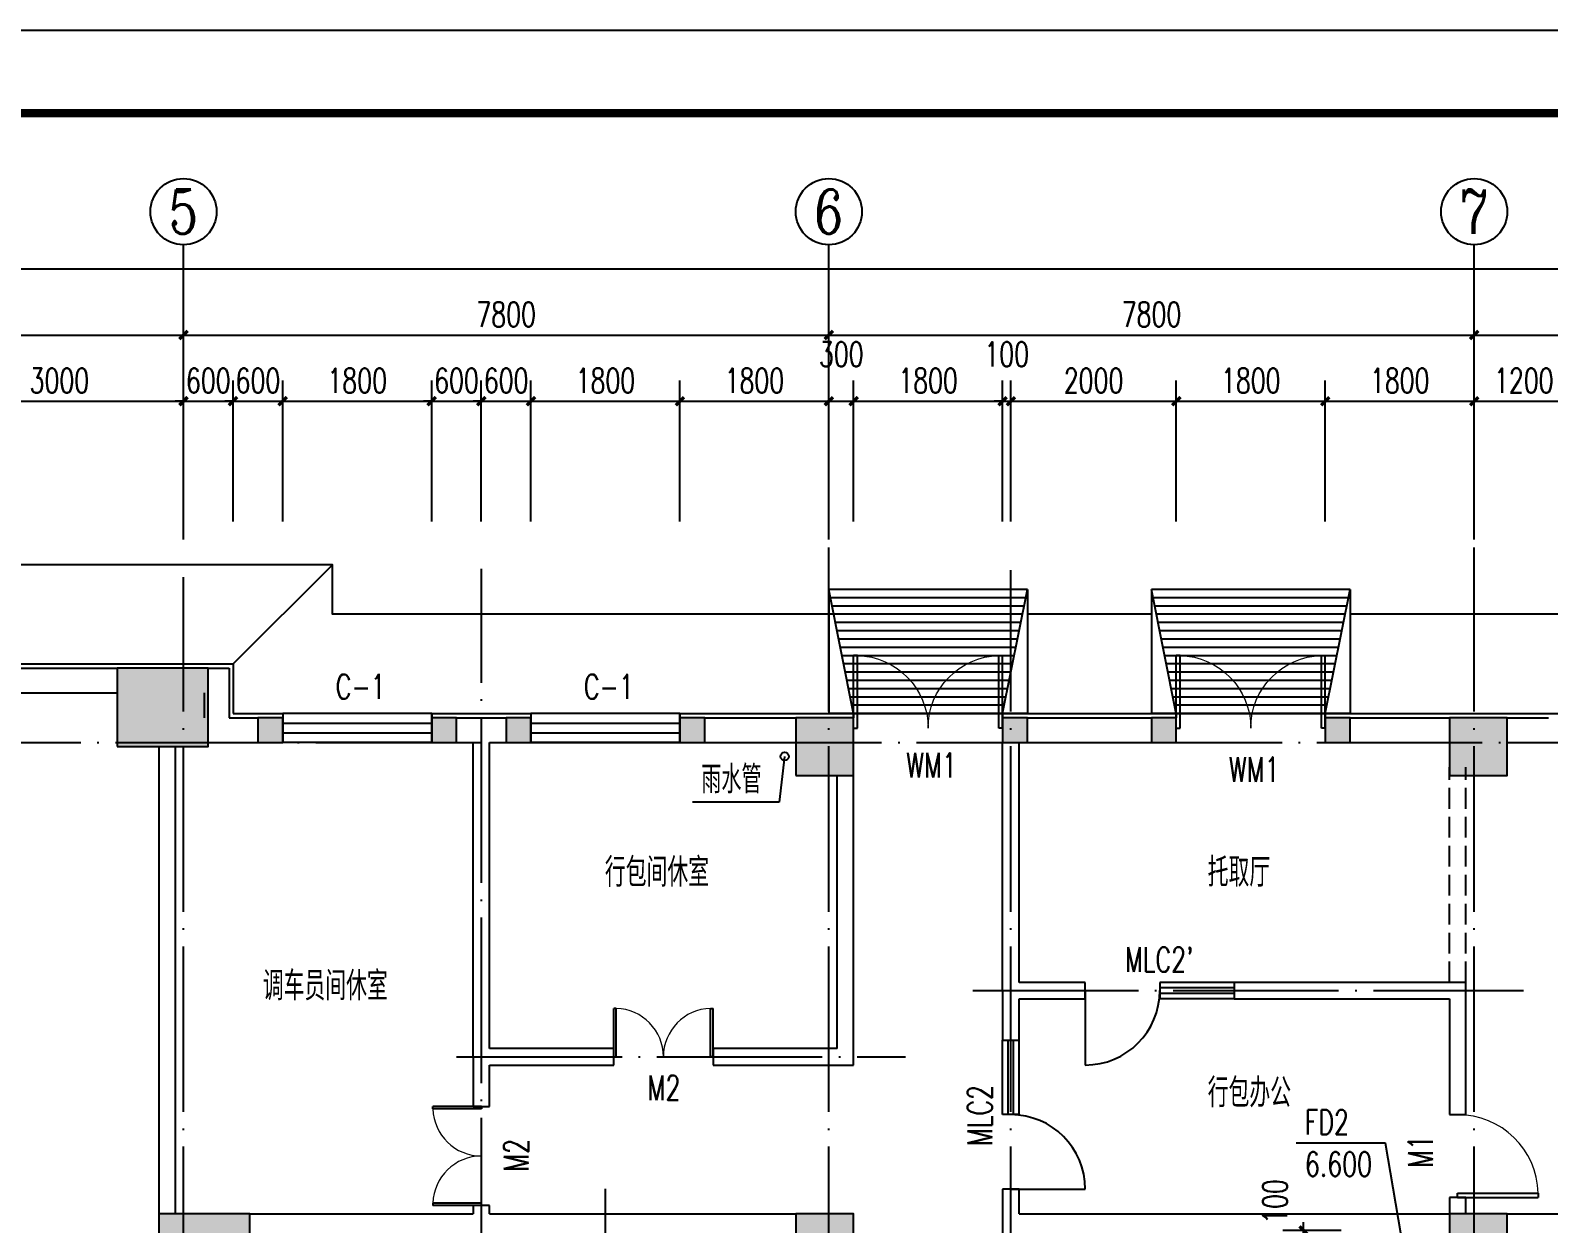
# Model space of a CAD drawing. Extents: x 63793 to 231107, y 20849 to 337643.
# Drawn here: x 178948 to 197299, y 279621 to 294050 of the extents above; entities that cross this region are included whole.
import ezdxf
from ezdxf.enums import TextEntityAlignment as Align

# ---------------------------------------------------------------- set-up
doc = ezdxf.new("R2010")
doc.units = 0
doc.header["$LTSCALE"] = 1000
doc.header["$MEASUREMENT"] = 0
doc.linetypes.add('DASH', pattern=[0.35, 0.25, -0.1])
doc.linetypes.add('DOTE', pattern=[2.42, 2, -0.2, 0.02, -0.2])
for name, color, linetype in [('AXIS', 3, 'Continuous'), ('AXIS_TEXT', 7, 'Continuous'), ('COLUMN', 2, 'Continuous'), ('DIM_LEAD', 3, 'Continuous'), ('DOTE', 1, 'DOTE'), ('PUB_DIM', 3, 'Continuous'), ('PUB_HATCH', 8, 'Continuous'), ('PUB_TEXT', 7, 'Continuous'), ('PUB_TITLE', 4, 'Continuous'), ('SURFACE', 6, 'Continuous'), ('WALL', 2, 'Continuous'), ('WINDOW', 4, 'Continuous'), ('WINDOW_TEXT', 7, 'Continuous'), ('新块$0$2D_ROOF', 144, 'Continuous')]:
    doc.layers.add(name, color=color, linetype=linetype)
doc.styles.add('_TCH_AXIS', font='COMPLEX', dxfattribs={"bigfont": 'GBCBIG'})
doc.styles.add('_TCH_DIM', font='SIMPLEX', dxfattribs={"bigfont": 'GBCBIG'})
doc.styles.add('_TCH_DIM_T3', font='SIMPLEX', dxfattribs={"width": 0.705882, "bigfont": 'GBCBIG'})
doc.styles.add('_TCH_WINDOW', font='SIMPLEX', dxfattribs={"height": 3.5, "bigfont": 'GBCBIG'})
doc.styles.add('COMPLEX', font='COMPLEX')
doc.styles.get("Standard").update_dxf_attribs({"font": 'gbenor.shx', "bigfont": 'gbcbig.shx'})
doc.dimstyles.new('_TCH_ARCH&&100', dxfattribs={"dimtxt": 297.5, "dimasz": 100, "dimexe": 250, "dimexo": 300, "dimgap": 100, "dimtad": 1, "dimdec": 0, "dimzin": 0, "dimdsep": 46, "dimtxsty": '_TCH_DIM_T3', "dimblk": 'ARCHTICK', "dimcen": 0.09, "dimclrt": 7, "dimazin": 2, "dimtfac": 1, "dimtdec": 0, "dimtix": 1, "dimtmove": 2, "dimatfit": 3, "dimfxl": 0, "dimtolj": 1, "dimtzin": 0, "dimarcsym": 0})

# ---------------------------------------------------------------- blocks, each defined once
blk = doc.blocks.new('_ArchTick')
at = {"color": 0, "linetype": 'ByBlock', "const_width": 0.4}
blk.add_lwpolyline([(-0.5, -0.5), (0.5, 0.5)], dxfattribs=at)
blk = doc.blocks.new('*D131')
at = {"layer": 'Defpoints', "color": 0, "transparency": 16777216}
for p in [(194337, 279539), (195090, 279539), (195090, 279439)]:
    blk.add_point(p, dxfattribs=at)
at = {"layer": 'PUB_DIM', "color": 0, "lineweight": -2, "transparency": 16777216}
for p, q in [((194790, 279539), (194087, 279539)), ((194337, 279539), (194337, 279639)), ((194337, 279439), (194337, 279539)), ((194790, 279439), (194087, 279439)), ((194337, 279439), (194337, 279339))]:
    blk.add_line(p, q, dxfattribs=at)
at = {"layer": 'PUB_DIM', "color": 0, "lineweight": -2, "transparency": 16777216, "xscale": 100, "yscale": 100, "zscale": 100}
for p, rotation in [((194337, 279539), 270), ((194337, 279439), 90)]:
    blk.add_blockref('_ArchTick', p, dxfattribs=dict(at, rotation=rotation))
at = {"layer": 'PUB_DIM', "color": 7, "transparency": 16777216, "insert": (193992, 279889), "char_height": 297.5, "attachment_point": 5, "rotation": 90, "style": '_TCH_DIM_T3'}
blk.add_mtext('\\A1;100', dxfattribs=at)
blk = doc.blocks.new('*D181')
at = {"layer": 'Defpoints', "color": 0, "transparency": 16777216}
for p in [(197599, 289566), (196399, 287812), (197599, 287812)]:
    blk.add_point(p, dxfattribs=at)
at = {"layer": 'PUB_DIM', "color": 0, "lineweight": -2, "transparency": 16777216}
for p, q in [((196399, 288112), (196399, 289816)), ((197599, 288112), (197599, 289816)), ((196399, 289566), (197599, 289566))]:
    blk.add_line(p, q, dxfattribs=at)
at = {"layer": 'PUB_DIM', "color": 0, "lineweight": -2, "transparency": 16777216, "xscale": 100, "yscale": 100, "zscale": 100, "rotation": 180}
blk.add_blockref('_ArchTick', (196399, 289566), dxfattribs=at)
at = {"layer": 'PUB_DIM', "color": 0, "lineweight": -2, "transparency": 16777216, "xscale": 100, "yscale": 100, "zscale": 100}
blk.add_blockref('_ArchTick', (197599, 289566), dxfattribs=at)
at = {"layer": 'PUB_DIM', "color": 7, "transparency": 16777216, "insert": (196999, 289815), "char_height": 297.5, "attachment_point": 5, "style": '_TCH_DIM_T3'}
blk.add_mtext('\\A1;1200', dxfattribs=at)
blk = doc.blocks.new('*D182')
at = {"layer": 'Defpoints', "color": 0, "transparency": 16777216}
for p in [(196399, 289566), (194599, 287812), (196399, 287812)]:
    blk.add_point(p, dxfattribs=at)
at = {"layer": 'PUB_DIM', "color": 0, "lineweight": -2, "transparency": 16777216}
for p, q in [((194599, 288112), (194599, 289816)), ((196399, 288112), (196399, 289816)), ((194599, 289566), (196399, 289566))]:
    blk.add_line(p, q, dxfattribs=at)
at = {"layer": 'PUB_DIM', "color": 0, "lineweight": -2, "transparency": 16777216, "xscale": 100, "yscale": 100, "zscale": 100, "rotation": 180}
blk.add_blockref('_ArchTick', (194599, 289566), dxfattribs=at)
at = {"layer": 'PUB_DIM', "color": 0, "lineweight": -2, "transparency": 16777216, "xscale": 100, "yscale": 100, "zscale": 100}
blk.add_blockref('_ArchTick', (196399, 289566), dxfattribs=at)
at = {"layer": 'PUB_DIM', "color": 7, "transparency": 16777216, "insert": (195499, 289815), "char_height": 297.5, "attachment_point": 5, "style": '_TCH_DIM_T3'}
blk.add_mtext('\\A1;1800', dxfattribs=at)
blk = doc.blocks.new('*D183')
at = {"layer": 'Defpoints', "color": 0, "transparency": 16777216}
for p in [(194599, 289566), (192799, 287812), (194599, 287812)]:
    blk.add_point(p, dxfattribs=at)
at = {"layer": 'PUB_DIM', "color": 0, "lineweight": -2, "transparency": 16777216}
for p, q in [((192799, 288112), (192799, 289816)), ((194599, 288112), (194599, 289816)), ((192799, 289566), (194599, 289566))]:
    blk.add_line(p, q, dxfattribs=at)
at = {"layer": 'PUB_DIM', "color": 0, "lineweight": -2, "transparency": 16777216, "xscale": 100, "yscale": 100, "zscale": 100, "rotation": 180}
blk.add_blockref('_ArchTick', (192799, 289566), dxfattribs=at)
at = {"layer": 'PUB_DIM', "color": 0, "lineweight": -2, "transparency": 16777216, "xscale": 100, "yscale": 100, "zscale": 100}
blk.add_blockref('_ArchTick', (194599, 289566), dxfattribs=at)
at = {"layer": 'PUB_DIM', "color": 7, "transparency": 16777216, "insert": (193699, 289815), "char_height": 297.5, "attachment_point": 5, "style": '_TCH_DIM_T3'}
blk.add_mtext('\\A1;1800', dxfattribs=at)
blk = doc.blocks.new('*D184')
at = {"layer": 'Defpoints', "color": 0, "transparency": 16777216}
for p in [(192799, 289566), (190799, 287812), (192799, 287812)]:
    blk.add_point(p, dxfattribs=at)
at = {"layer": 'PUB_DIM', "color": 0, "lineweight": -2, "transparency": 16777216}
for p, q in [((190799, 288112), (190799, 289816)), ((192799, 288112), (192799, 289816)), ((190799, 289566), (192799, 289566))]:
    blk.add_line(p, q, dxfattribs=at)
at = {"layer": 'PUB_DIM', "color": 0, "lineweight": -2, "transparency": 16777216, "xscale": 100, "yscale": 100, "zscale": 100, "rotation": 180}
blk.add_blockref('_ArchTick', (190799, 289566), dxfattribs=at)
at = {"layer": 'PUB_DIM', "color": 0, "lineweight": -2, "transparency": 16777216, "xscale": 100, "yscale": 100, "zscale": 100}
blk.add_blockref('_ArchTick', (192799, 289566), dxfattribs=at)
at = {"layer": 'PUB_DIM', "color": 7, "transparency": 16777216, "insert": (191799, 289815), "char_height": 297.5, "attachment_point": 5, "style": '_TCH_DIM_T3'}
blk.add_mtext('\\A1;2000', dxfattribs=at)
blk = doc.blocks.new('*D185')
at = {"layer": 'Defpoints', "color": 0, "transparency": 16777216}
for p in [(190799, 289566), (190699, 287812), (190799, 287812)]:
    blk.add_point(p, dxfattribs=at)
at = {"layer": 'PUB_DIM', "color": 0, "lineweight": -2, "transparency": 16777216}
for p, q in [((190699, 288112), (190699, 289816)), ((190799, 288112), (190799, 289816)), ((190699, 289566), (190599, 289566)), ((190699, 289566), (190799, 289566)), ((190799, 289566), (190899, 289566))]:
    blk.add_line(p, q, dxfattribs=at)
at = {"layer": 'PUB_DIM', "color": 0, "lineweight": -2, "transparency": 16777216, "xscale": 100, "yscale": 100, "zscale": 100}
blk.add_blockref('_ArchTick', (190699, 289566), dxfattribs=at)
at = {"layer": 'PUB_DIM', "color": 0, "lineweight": -2, "transparency": 16777216, "xscale": 100, "yscale": 100, "zscale": 100, "rotation": 180}
blk.add_blockref('_ArchTick', (190799, 289566), dxfattribs=at)
at = {"layer": 'PUB_DIM', "color": 7, "transparency": 16777216, "insert": (190749, 290134), "char_height": 297.5, "attachment_point": 5, "style": '_TCH_DIM_T3'}
blk.add_mtext('\\A1;100', dxfattribs=at)
blk = doc.blocks.new('*D186')
at = {"layer": 'Defpoints', "color": 0, "transparency": 16777216}
for p in [(190699, 289566), (188899, 287812), (190699, 287812)]:
    blk.add_point(p, dxfattribs=at)
at = {"layer": 'PUB_DIM', "color": 0, "lineweight": -2, "transparency": 16777216}
for p, q in [((188899, 288112), (188899, 289816)), ((190699, 288112), (190699, 289816)), ((188899, 289566), (190699, 289566))]:
    blk.add_line(p, q, dxfattribs=at)
at = {"layer": 'PUB_DIM', "color": 0, "lineweight": -2, "transparency": 16777216, "xscale": 100, "yscale": 100, "zscale": 100, "rotation": 180}
blk.add_blockref('_ArchTick', (188899, 289566), dxfattribs=at)
at = {"layer": 'PUB_DIM', "color": 0, "lineweight": -2, "transparency": 16777216, "xscale": 100, "yscale": 100, "zscale": 100}
blk.add_blockref('_ArchTick', (190699, 289566), dxfattribs=at)
at = {"layer": 'PUB_DIM', "color": 7, "transparency": 16777216, "insert": (189799, 289815), "char_height": 297.5, "attachment_point": 5, "style": '_TCH_DIM_T3'}
blk.add_mtext('\\A1;1800', dxfattribs=at)
blk = doc.blocks.new('*D187')
at = {"layer": 'Defpoints', "color": 0, "transparency": 16777216}
for p in [(188899, 289566), (188599, 287812), (188899, 287812)]:
    blk.add_point(p, dxfattribs=at)
at = {"layer": 'PUB_DIM', "color": 0, "lineweight": -2, "transparency": 16777216}
for p, q in [((188599, 288112), (188599, 289816)), ((188899, 288112), (188899, 289816)), ((188599, 289566), (188899, 289566))]:
    blk.add_line(p, q, dxfattribs=at)
at = {"layer": 'PUB_DIM', "color": 0, "lineweight": -2, "transparency": 16777216, "xscale": 100, "yscale": 100, "zscale": 100, "rotation": 180}
blk.add_blockref('_ArchTick', (188599, 289566), dxfattribs=at)
at = {"layer": 'PUB_DIM', "color": 0, "lineweight": -2, "transparency": 16777216, "xscale": 100, "yscale": 100, "zscale": 100}
blk.add_blockref('_ArchTick', (188899, 289566), dxfattribs=at)
at = {"layer": 'PUB_DIM', "color": 7, "transparency": 16777216, "insert": (188750, 290134), "char_height": 297.5, "attachment_point": 5, "style": '_TCH_DIM_T3'}
blk.add_mtext('\\A1;300', dxfattribs=at)
blk = doc.blocks.new('*D188')
at = {"layer": 'Defpoints', "color": 0, "transparency": 16777216}
for p in [(188599, 289566), (186799, 287812), (188599, 287812)]:
    blk.add_point(p, dxfattribs=at)
at = {"layer": 'PUB_DIM', "color": 0, "lineweight": -2, "transparency": 16777216}
for p, q in [((186799, 288112), (186799, 289816)), ((188599, 288112), (188599, 289816)), ((186799, 289566), (188599, 289566))]:
    blk.add_line(p, q, dxfattribs=at)
at = {"layer": 'PUB_DIM', "color": 0, "lineweight": -2, "transparency": 16777216, "xscale": 100, "yscale": 100, "zscale": 100, "rotation": 180}
blk.add_blockref('_ArchTick', (186799, 289566), dxfattribs=at)
at = {"layer": 'PUB_DIM', "color": 0, "lineweight": -2, "transparency": 16777216, "xscale": 100, "yscale": 100, "zscale": 100}
blk.add_blockref('_ArchTick', (188599, 289566), dxfattribs=at)
at = {"layer": 'PUB_DIM', "color": 7, "transparency": 16777216, "insert": (187699, 289815), "char_height": 297.5, "attachment_point": 5, "style": '_TCH_DIM_T3'}
blk.add_mtext('\\A1;1800', dxfattribs=at)
blk = doc.blocks.new('*D189')
at = {"layer": 'Defpoints', "color": 0, "transparency": 16777216}
for p in [(186799, 289566), (184999, 287812), (186799, 287812)]:
    blk.add_point(p, dxfattribs=at)
at = {"layer": 'PUB_DIM', "color": 0, "lineweight": -2, "transparency": 16777216}
for p, q in [((184999, 288112), (184999, 289816)), ((186799, 288112), (186799, 289816)), ((184999, 289566), (186799, 289566))]:
    blk.add_line(p, q, dxfattribs=at)
at = {"layer": 'PUB_DIM', "color": 0, "lineweight": -2, "transparency": 16777216, "xscale": 100, "yscale": 100, "zscale": 100, "rotation": 180}
blk.add_blockref('_ArchTick', (184999, 289566), dxfattribs=at)
at = {"layer": 'PUB_DIM', "color": 0, "lineweight": -2, "transparency": 16777216, "xscale": 100, "yscale": 100, "zscale": 100}
blk.add_blockref('_ArchTick', (186799, 289566), dxfattribs=at)
at = {"layer": 'PUB_DIM', "color": 7, "transparency": 16777216, "insert": (185899, 289815), "char_height": 297.5, "attachment_point": 5, "style": '_TCH_DIM_T3'}
blk.add_mtext('\\A1;1800', dxfattribs=at)
blk = doc.blocks.new('*D190')
at = {"layer": 'Defpoints', "color": 0, "transparency": 16777216}
for p in [(184999, 289566), (184399, 287812), (184999, 287812)]:
    blk.add_point(p, dxfattribs=at)
at = {"layer": 'PUB_DIM', "color": 0, "lineweight": -2, "transparency": 16777216}
for p, q in [((184399, 288112), (184399, 289816)), ((184999, 288112), (184999, 289816)), ((184399, 289566), (184299, 289566)), ((184399, 289566), (184999, 289566)), ((184999, 289566), (185099, 289566))]:
    blk.add_line(p, q, dxfattribs=at)
at = {"layer": 'PUB_DIM', "color": 0, "lineweight": -2, "transparency": 16777216, "xscale": 100, "yscale": 100, "zscale": 100}
blk.add_blockref('_ArchTick', (184399, 289566), dxfattribs=at)
at = {"layer": 'PUB_DIM', "color": 0, "lineweight": -2, "transparency": 16777216, "xscale": 100, "yscale": 100, "zscale": 100, "rotation": 180}
blk.add_blockref('_ArchTick', (184999, 289566), dxfattribs=at)
at = {"layer": 'PUB_DIM', "color": 7, "transparency": 16777216, "insert": (184699, 289815), "char_height": 297.5, "attachment_point": 5, "style": '_TCH_DIM_T3'}
blk.add_mtext('\\A1;600', dxfattribs=at)
blk = doc.blocks.new('*D191')
at = {"layer": 'Defpoints', "color": 0, "transparency": 16777216}
for p in [(184399, 289566), (183799, 287812), (184399, 287812)]:
    blk.add_point(p, dxfattribs=at)
at = {"layer": 'PUB_DIM', "color": 0, "lineweight": -2, "transparency": 16777216}
for p, q in [((183799, 288112), (183799, 289816)), ((184399, 288112), (184399, 289816)), ((183799, 289566), (183699, 289566)), ((183799, 289566), (184399, 289566)), ((184399, 289566), (184499, 289566))]:
    blk.add_line(p, q, dxfattribs=at)
at = {"layer": 'PUB_DIM', "color": 0, "lineweight": -2, "transparency": 16777216, "xscale": 100, "yscale": 100, "zscale": 100}
blk.add_blockref('_ArchTick', (183799, 289566), dxfattribs=at)
at = {"layer": 'PUB_DIM', "color": 0, "lineweight": -2, "transparency": 16777216, "xscale": 100, "yscale": 100, "zscale": 100, "rotation": 180}
blk.add_blockref('_ArchTick', (184399, 289566), dxfattribs=at)
at = {"layer": 'PUB_DIM', "color": 7, "transparency": 16777216, "insert": (184099, 289815), "char_height": 297.5, "attachment_point": 5, "style": '_TCH_DIM_T3'}
blk.add_mtext('\\A1;600', dxfattribs=at)
blk = doc.blocks.new('*D192')
at = {"layer": 'Defpoints', "color": 0, "transparency": 16777216}
for p in [(183799, 289566), (181999, 287812), (183799, 287812)]:
    blk.add_point(p, dxfattribs=at)
at = {"layer": 'PUB_DIM', "color": 0, "lineweight": -2, "transparency": 16777216}
for p, q in [((181999, 288112), (181999, 289816)), ((183799, 288112), (183799, 289816)), ((181999, 289566), (183799, 289566))]:
    blk.add_line(p, q, dxfattribs=at)
at = {"layer": 'PUB_DIM', "color": 0, "lineweight": -2, "transparency": 16777216, "xscale": 100, "yscale": 100, "zscale": 100, "rotation": 180}
blk.add_blockref('_ArchTick', (181999, 289566), dxfattribs=at)
at = {"layer": 'PUB_DIM', "color": 0, "lineweight": -2, "transparency": 16777216, "xscale": 100, "yscale": 100, "zscale": 100}
blk.add_blockref('_ArchTick', (183799, 289566), dxfattribs=at)
at = {"layer": 'PUB_DIM', "color": 7, "transparency": 16777216, "insert": (182899, 289815), "char_height": 297.5, "attachment_point": 5, "style": '_TCH_DIM_T3'}
blk.add_mtext('\\A1;1800', dxfattribs=at)
blk = doc.blocks.new('*D193')
at = {"layer": 'Defpoints', "color": 0, "transparency": 16777216}
for p in [(181999, 289566), (181399, 287812), (181999, 287812)]:
    blk.add_point(p, dxfattribs=at)
at = {"layer": 'PUB_DIM', "color": 0, "lineweight": -2, "transparency": 16777216}
for p, q in [((181399, 288112), (181399, 289816)), ((181999, 288112), (181999, 289816)), ((181399, 289566), (181299, 289566)), ((181399, 289566), (181999, 289566)), ((181999, 289566), (182099, 289566))]:
    blk.add_line(p, q, dxfattribs=at)
at = {"layer": 'PUB_DIM', "color": 0, "lineweight": -2, "transparency": 16777216, "xscale": 100, "yscale": 100, "zscale": 100}
blk.add_blockref('_ArchTick', (181399, 289566), dxfattribs=at)
at = {"layer": 'PUB_DIM', "color": 0, "lineweight": -2, "transparency": 16777216, "xscale": 100, "yscale": 100, "zscale": 100, "rotation": 180}
blk.add_blockref('_ArchTick', (181999, 289566), dxfattribs=at)
at = {"layer": 'PUB_DIM', "color": 7, "transparency": 16777216, "insert": (181699, 289815), "char_height": 297.5, "attachment_point": 5, "style": '_TCH_DIM_T3'}
blk.add_mtext('\\A1;600', dxfattribs=at)
blk = doc.blocks.new('*D194')
at = {"layer": 'Defpoints', "color": 0, "transparency": 16777216}
for p in [(181399, 289566), (180799, 287812), (181399, 287812)]:
    blk.add_point(p, dxfattribs=at)
at = {"layer": 'PUB_DIM', "color": 0, "lineweight": -2, "transparency": 16777216}
for p, q in [((180799, 288112), (180799, 289816)), ((181399, 288112), (181399, 289816)), ((180799, 289566), (180699, 289566)), ((180799, 289566), (181399, 289566)), ((181399, 289566), (181499, 289566))]:
    blk.add_line(p, q, dxfattribs=at)
at = {"layer": 'PUB_DIM', "color": 0, "lineweight": -2, "transparency": 16777216, "xscale": 100, "yscale": 100, "zscale": 100}
blk.add_blockref('_ArchTick', (180799, 289566), dxfattribs=at)
at = {"layer": 'PUB_DIM', "color": 0, "lineweight": -2, "transparency": 16777216, "xscale": 100, "yscale": 100, "zscale": 100, "rotation": 180}
blk.add_blockref('_ArchTick', (181399, 289566), dxfattribs=at)
at = {"layer": 'PUB_DIM', "color": 7, "transparency": 16777216, "insert": (181099, 289815), "char_height": 297.5, "attachment_point": 5, "style": '_TCH_DIM_T3'}
blk.add_mtext('\\A1;600', dxfattribs=at)
blk = doc.blocks.new('*D195')
at = {"layer": 'Defpoints', "color": 0, "transparency": 16777216}
for p in [(180799, 289566), (177799, 287812), (180799, 287812)]:
    blk.add_point(p, dxfattribs=at)
at = {"layer": 'PUB_DIM', "color": 0, "lineweight": -2, "transparency": 16777216}
for p, q in [((177799, 288112), (177799, 289816)), ((180799, 288112), (180799, 289816)), ((177799, 289566), (180799, 289566))]:
    blk.add_line(p, q, dxfattribs=at)
at = {"layer": 'PUB_DIM', "color": 0, "lineweight": -2, "transparency": 16777216, "xscale": 100, "yscale": 100, "zscale": 100, "rotation": 180}
blk.add_blockref('_ArchTick', (177799, 289566), dxfattribs=at)
at = {"layer": 'PUB_DIM', "color": 0, "lineweight": -2, "transparency": 16777216, "xscale": 100, "yscale": 100, "zscale": 100}
blk.add_blockref('_ArchTick', (180799, 289566), dxfattribs=at)
at = {"layer": 'PUB_DIM', "color": 7, "transparency": 16777216, "insert": (179299, 289815), "char_height": 297.5, "attachment_point": 5, "style": '_TCH_DIM_T3'}
blk.add_mtext('\\A1;3000', dxfattribs=at)
blk = doc.blocks.new('*D279')
at = {"layer": 'AXIS', "color": 0, "lineweight": -2, "transparency": 16777216}
for p, q in [((166399, 288300), (166399, 290616)), ((180799, 288300), (180799, 290616)), ((166399, 290366), (180799, 290366))]:
    blk.add_line(p, q, dxfattribs=at)
at = {"layer": 'Defpoints', "color": 0, "transparency": 16777216}
for p in [(180799, 290366), (166399, 288000), (180799, 288000)]:
    blk.add_point(p, dxfattribs=at)
at = {"layer": 'AXIS', "color": 0, "lineweight": -2, "transparency": 16777216, "xscale": 100, "yscale": 100, "zscale": 100, "rotation": 180}
blk.add_blockref('_ArchTick', (166399, 290366), dxfattribs=at)
at = {"layer": 'AXIS', "color": 0, "lineweight": -2, "transparency": 16777216, "xscale": 100, "yscale": 100, "zscale": 100}
blk.add_blockref('_ArchTick', (180799, 290366), dxfattribs=at)
at = {"layer": 'AXIS', "color": 7, "transparency": 16777216, "insert": (173599, 290615), "char_height": 297.5, "attachment_point": 5, "style": '_TCH_DIM_T3'}
blk.add_mtext('\\A1;14400', dxfattribs=at)
blk = doc.blocks.new('*D280')
at = {"layer": 'AXIS', "color": 0, "lineweight": -2, "transparency": 16777216}
for p, q in [((180799, 288300), (180799, 290616)), ((188599, 288300), (188599, 290616)), ((180799, 290366), (188599, 290366))]:
    blk.add_line(p, q, dxfattribs=at)
at = {"layer": 'Defpoints', "color": 0, "transparency": 16777216}
for p in [(188599, 290366), (180799, 288000), (188599, 288000)]:
    blk.add_point(p, dxfattribs=at)
at = {"layer": 'AXIS', "color": 0, "lineweight": -2, "transparency": 16777216, "xscale": 100, "yscale": 100, "zscale": 100, "rotation": 180}
blk.add_blockref('_ArchTick', (180799, 290366), dxfattribs=at)
at = {"layer": 'AXIS', "color": 0, "lineweight": -2, "transparency": 16777216, "xscale": 100, "yscale": 100, "zscale": 100}
blk.add_blockref('_ArchTick', (188599, 290366), dxfattribs=at)
at = {"layer": 'AXIS', "color": 7, "transparency": 16777216, "insert": (184699, 290615), "char_height": 297.5, "attachment_point": 5, "style": '_TCH_DIM_T3'}
blk.add_mtext('\\A1;7800', dxfattribs=at)
blk = doc.blocks.new('*D281')
at = {"layer": 'AXIS', "color": 0, "lineweight": -2, "transparency": 16777216}
for p, q in [((188599, 288300), (188599, 290616)), ((196399, 288300), (196399, 290616)), ((188599, 290366), (196399, 290366))]:
    blk.add_line(p, q, dxfattribs=at)
at = {"layer": 'Defpoints', "color": 0, "transparency": 16777216}
for p in [(196399, 290366), (188599, 288000), (196399, 288000)]:
    blk.add_point(p, dxfattribs=at)
at = {"layer": 'AXIS', "color": 0, "lineweight": -2, "transparency": 16777216, "xscale": 100, "yscale": 100, "zscale": 100, "rotation": 180}
blk.add_blockref('_ArchTick', (188599, 290366), dxfattribs=at)
at = {"layer": 'AXIS', "color": 0, "lineweight": -2, "transparency": 16777216, "xscale": 100, "yscale": 100, "zscale": 100}
blk.add_blockref('_ArchTick', (196399, 290366), dxfattribs=at)
at = {"layer": 'AXIS', "color": 7, "transparency": 16777216, "insert": (192499, 290615), "char_height": 297.5, "attachment_point": 5, "style": '_TCH_DIM_T3'}
blk.add_mtext('\\A1;7800', dxfattribs=at)
blk = doc.blocks.new('*D282')
at = {"layer": 'AXIS', "color": 0, "lineweight": -2, "transparency": 16777216}
for p, q in [((196399, 288300), (196399, 290616)), ((204199, 288300), (204199, 290616)), ((196399, 290366), (204199, 290366))]:
    blk.add_line(p, q, dxfattribs=at)
at = {"layer": 'Defpoints', "color": 0, "transparency": 16777216}
for p in [(204199, 290366), (196399, 288000), (204199, 288000)]:
    blk.add_point(p, dxfattribs=at)
at = {"layer": 'AXIS', "color": 0, "lineweight": -2, "transparency": 16777216, "xscale": 100, "yscale": 100, "zscale": 100, "rotation": 180}
blk.add_blockref('_ArchTick', (196399, 290366), dxfattribs=at)
at = {"layer": 'AXIS', "color": 0, "lineweight": -2, "transparency": 16777216, "xscale": 100, "yscale": 100, "zscale": 100}
blk.add_blockref('_ArchTick', (204199, 290366), dxfattribs=at)
at = {"layer": 'AXIS', "color": 7, "transparency": 16777216, "insert": (200299, 290615), "char_height": 297.5, "attachment_point": 5, "style": '_TCH_DIM_T3'}
blk.add_mtext('\\A1;7800', dxfattribs=at)
blk = doc.blocks.new('*D284')
at = {"layer": 'AXIS', "color": 0, "lineweight": -2, "transparency": 16777216}
for p, q in [((142649, 289600), (142649, 291416)), ((204549, 289600), (204549, 291416)), ((142649, 291166), (204549, 291166))]:
    blk.add_line(p, q, dxfattribs=at)
at = {"layer": 'Defpoints', "color": 0, "transparency": 16777216}
for p in [(204549, 291166), (142649, 289300), (204549, 289300)]:
    blk.add_point(p, dxfattribs=at)
at = {"layer": 'AXIS', "color": 0, "lineweight": -2, "transparency": 16777216, "xscale": 100, "yscale": 100, "zscale": 100, "rotation": 180}
blk.add_blockref('_ArchTick', (142649, 291166), dxfattribs=at)
at = {"layer": 'AXIS', "color": 0, "lineweight": -2, "transparency": 16777216, "xscale": 100, "yscale": 100, "zscale": 100}
blk.add_blockref('_ArchTick', (204549, 291166), dxfattribs=at)
at = {"layer": 'AXIS', "color": 7, "transparency": 16777216, "insert": (172857, 291441), "char_height": 297.5, "attachment_point": 5, "style": '_TCH_DIM_T3'}
blk.add_mtext('\\A1;61900', dxfattribs=at)
blk = doc.blocks.new('_FZH')
blk.add_lwpolyline([(-0.5, -0.5), (0.5, -0.5), (0.5, 0.5), (-0.5, 0.5)], close=True)
at = {"layer": 'PUB_HATCH'}
blk.add_solid([(-0.5, -0.5), (0.5, -0.5), (-0.5, 0.5), (0.5, 0.5)], dxfattribs=at)
blk = doc.blocks.new('$DorLib2D$00000002')
for p, q in [((-0.5, 0), (-0.5, 0.4875)), ((-0.475, 0.4875), (-0.5, 0.4875)), ((-0.475, 0), (-0.475, 0.4875)), ((0.475, 0), (0.475, 0.4875)), ((0.475, 0.4875), (0.5, 0.4875)), ((0.5, 0), (0.5, 0.4875)), ((-0.5, 0), (-0.475, 0)), ((0.5, 0), (0.475, 0))]:
    blk.add_line(p, q)
at = {"lineweight": 13}
for centre, start, end in [((-0.4875, 0), 0, 88.53072), ((0.4875, 0), 91.46928, 180)]:
    blk.add_arc(centre, 0.4875, start, end, dxfattribs=at)
blk = doc.blocks.new('$DorLib2D$00000001')
for p, q in [((0.45, 0.975), (0.5, 0.975)), ((0.45, 0), (0.45, 0.975)), ((0.5, 0), (0.5, 0.975)), ((0.5, 0), (0.45, 0))]:
    blk.add_line(p, q)
at = {"lineweight": 13}
blk.add_arc((0.475, 0), 0.975, 91.4693, 180, dxfattribs=at)
blk = doc.blocks.new('$WINLIB2D$00000001')
for p, q in [((-0.5, 0.5), (0.5, 0.5)), ((-0.5, 0.5), (-0.5, -0.5)), ((0.5, -0.5), (0.5, 0.5)), ((0.5, 0.167), (-0.5, 0.167)), ((0.5, -0.167), (-0.5, -0.167)), ((-0.5, -0.5), (0.5, -0.5))]:
    blk.add_line(p, q)
blk = doc.blocks.new('_AXISO')
blk.add_circle((0, 0), 0.5)
at = {"layer": 'AXIS_TEXT', "style": 'COMPLEX', "width": 1.041667}
blk.add_attdef('A', text='', height=0.56, dxfattribs=at).set_placement((-0.25, -0.28), (0.25, -0.28), align=Align.FIT)

msp = doc.modelspace()

# ---------------------------------------------------------------- linework, layer by layer
msp.add_line((181399.3, 286388.9), (182599.3, 287589))
at = {"color": 9}
for p, q in [((190999.3, 287288.9), (188599.3, 287288.9)), ((188599.3, 287288.9), (188599.3, 285788.9)), ((188899.3, 285788.9), (188599.3, 287288.9)), ((190699.3, 285788.9), (190999.3, 287288.9)), ((190999.3, 287288.9), (190999.3, 285788.9)), ((194899.3, 287288.9), (192499.3, 287288.9)), ((192499.3, 287288.9), (192499.3, 285788.9)), ((192799.3, 285788.9), (192499.3, 287288.9)), ((194599.3, 285788.9), (194899.3, 287288.9)), ((194899.3, 287288.9), (194899.3, 285788.9)), ((190979.3, 287188.9), (188619.3, 287188.9)), ((190959.3, 287088.9), (188639.3, 287088.9)), ((194879.3, 287188.9), (192519.3, 287188.9)), ((194859.3, 287088.9), (192539.3, 287088.9)), ((190939.3, 286988.9), (188659.3, 286988.9)), ((190919.3, 286888.9), (188679.3, 286888.9)), ((194839.3, 286988.9), (192559.3, 286988.9)), ((194819.3, 286888.9), (192579.3, 286888.9)), ((190899.3, 286788.9), (188699.3, 286788.9)), ((190879.3, 286688.9), (188719.3, 286688.9)), ((194799.3, 286788.9), (192599.3, 286788.9)), ((194779.3, 286688.9), (192619.3, 286688.9)), ((190859.3, 286588.9), (188739.3, 286588.9)), ((190839.3, 286488.9), (188759.3, 286488.9)), ((194759.3, 286588.9), (192639.3, 286588.9)), ((194739.3, 286488.9), (192659.3, 286488.9)), ((190819.3, 286388.9), (188779.3, 286388.9)), ((190799.3, 286288.9), (188799.3, 286288.9)), ((194719.3, 286388.9), (192679.3, 286388.9)), ((194699.3, 286288.9), (192699.3, 286288.9)), ((190779.3, 286188.9), (188819.3, 286188.9)), ((194679.3, 286188.9), (192719.3, 286188.9)), ((190759.3, 286088.9), (188839.3, 286088.9)), ((190739.3, 285988.9), (188859.3, 285988.9)), ((194659.3, 286088.9), (192739.3, 286088.9)), ((194639.3, 285988.9), (192759.3, 285988.9)), ((190999.3, 285788.9), (188599.3, 285788.9)), ((190719.3, 285888.9), (188879.3, 285888.9)), ((194899.3, 285788.9), (192499.3, 285788.9)), ((194619.3, 285888.9), (192779.3, 285888.9))]:
    msp.add_line(p, q, dxfattribs=at)
for points in [[(189499.3, 286988.8), (182599.3, 286988.8), (182599.3, 287589), (177799.3, 287588.9)], [(192499.3, 286988.9), (190999.3, 286988.9)], [(205749.4, 284538.9), (205749.4, 286989), (194899.3, 286988.9)]]:
    msp.add_lwpolyline(points)
at = {"linetype": 'DASH'}
for points in [[(196099.3, 282538.9), (196099.3, 285138.9)], [(196299.3, 282538.9), (196299.3, 285138.9)]]:
    msp.add_lwpolyline(points, dxfattribs=at)
at = {"layer": 'AXIS'}
for p, q in [((180799.3, 287895.5), (180799.3, 291457.5)), ((188599.3, 287895.5), (188599.3, 291457.5)), ((196399.3, 287895.5), (196399.3, 291457.5))]:
    msp.add_line(p, q, dxfattribs=at)
at = {"layer": 'DIM_LEAD'}
for p, q in [((188064.9, 285271), (188000.7, 284718.3)), ((188000.7, 284718.3), (186952.3, 284718.3)), ((195329, 280594.2), (194249.2, 280594.2)), ((195544.5, 279316), (195329, 280594.2))]:
    msp.add_line(p, q, dxfattribs=at)
at = {"layer": 'DOTE'}
for p, q in [((188599.3, 261612.7), (188599.3, 287795.5)), ((196399.3, 261612.7), (196399.3, 287795.5)), ((180799.3, 261612.7), (180799.3, 287438.9)), ((184399.3, 278901.3), (184399.3, 287540.8)), ((190799.3, 261612.7), (190799.3, 287524.2)), ((138837, 285438.9), (206199.3, 285438.9)), ((190341, 282438.9), (196994.4, 282438.9)), ((184100.1, 281638.9), (189524.2, 281638.9)), ((185899.3, 273675.7), (185899.3, 280041.6))]:
    msp.add_line(p, q, dxfattribs=at)
at = {"layer": 'PUB_TITLE'}
msp.add_lwpolyline([(132027.2, 252050.1), (221227.2, 252050.1), (221227.2, 294050.1), (132027.2, 294050.1)], close=True, dxfattribs=at)
at = {"layer": 'PUB_TITLE', "const_width": 100}
msp.add_lwpolyline([(134527.2, 253050.1), (220227.2, 253050.1), (220227.2, 293050.1), (134527.2, 293050.1)], close=True, dxfattribs=at)
at = {"layer": 'SURFACE'}
for p, q in [((177949.3, 286388.9), (180799.3, 286388.9)), ((180799.3, 286388.9), (181399.3, 286388.9)), ((181399.3, 286388.9), (181399.3, 285788.9)), ((181399.3, 285788.9), (181849.3, 285788.9)), ((181849.3, 285788.9), (181999.3, 285788.9)), ((181999.3, 285788.9), (181999.3, 285738.9)), ((183799.3, 285788.9), (183799.3, 285738.9)), ((183799.3, 285788.9), (183949.3, 285788.9)), ((183949.3, 285788.9), (184399.3, 285788.9)), ((184399.3, 285788.9), (184849.3, 285788.9)), ((184849.3, 285788.9), (184999.3, 285788.9)), ((184999.3, 285788.9), (184999.3, 285738.9)), ((186799.3, 285788.9), (186799.3, 285738.9)), ((186799.3, 285788.9), (186949.3, 285788.9)), ((186949.3, 285788.9), (188599.3, 285788.9)), ((188599.3, 285788.9), (188899.3, 285788.9)), ((188899.3, 285788.9), (188899.3, 285738.9)), ((190699.3, 285788.9), (190699.3, 285738.9)), ((190699.3, 285788.9), (190799.3, 285788.9)), ((190799.3, 285788.9), (192649.3, 285788.9)), ((192649.3, 285788.9), (192799.3, 285788.9)), ((192799.3, 285788.9), (192799.3, 285738.9)), ((194599.3, 285788.9), (194599.3, 285738.9)), ((194599.3, 285788.9), (194749.3, 285788.9)), ((194749.3, 285788.9), (196399.3, 285788.9)), ((196399.3, 285788.9), (197449.3, 285788.9))]:
    msp.add_line(p, q, dxfattribs=at)
at = {"layer": 'WALL'}
for p, q in [((178099.3, 286338.9), (179999.3, 286338.9)), ((181099.3, 286338.9), (181349.3, 286338.9)), ((181349.3, 286338.9), (181349.3, 285738.9)), ((178099.3, 286038.9), (179999.3, 286038.9)), ((181049.3, 286038.9), (181049.3, 285738.9)), ((181349.3, 285738.9), (181699.3, 285738.9)), ((184099.3, 285738.9), (184399.3, 285738.9)), ((184399.3, 285738.9), (184699.3, 285738.9)), ((187099.3, 285738.9), (188199.3, 285738.9)), ((190999.3, 285738.9), (192499.3, 285738.9)), ((194899.3, 285738.9), (196099.3, 285738.9)), ((196799.3, 285738.9), (197299.3, 285738.9)), ((180499.3, 285388.9), (180499.3, 279738.9)), ((180699.3, 285388.9), (180699.3, 279738.9)), ((181099.3, 285438.9), (181249.3, 285438.9)), ((181249.3, 285438.9), (181699.3, 285438.9)), ((184099.3, 285438.9), (184299.3, 285438.9)), ((184299.3, 281638.9), (184299.3, 285438.9)), ((184499.3, 281738.9), (184499.3, 285438.9)), ((184499.3, 285438.9), (184699.3, 285438.9)), ((187099.3, 285438.9), (188199.3, 285438.9)), ((190699.3, 282438.9), (190699.3, 285438.9)), ((190899.3, 282538.9), (190899.3, 285438.9)), ((190999.3, 285438.9), (192499.3, 285438.9)), ((194899.3, 285438.9), (196099.3, 285438.9)), ((196799.3, 285438.9), (197299.3, 285438.9)), ((188699.3, 281738.9), (188699.3, 285038.9)), ((188899.3, 281538.9), (188899.3, 285038.9)), ((190699.3, 282438.9), (190699.3, 281838.9)), ((191699.3, 282538.9), (190899.3, 282538.9)), ((191699.3, 282338.9), (191699.3, 282538.9)), ((196299.3, 282538.9), (193499.3, 282538.9)), ((193499.3, 282538.9), (193499.3, 282338.9)), ((196299.3, 280939.2), (196299.3, 282538.9)), ((190899.3, 281838.9), (190899.3, 282338.9)), ((190899.3, 282338.9), (191699.3, 282338.9)), ((193499.3, 282338.9), (196099.3, 282338.9)), ((196099.3, 282338.9), (196099.3, 280939.2)), ((185999.3, 281738.9), (184499.3, 281738.9)), ((185999.3, 281538.9), (185999.3, 281738.9)), ((188699.3, 281738.9), (187199.3, 281738.9)), ((187199.3, 281738.9), (187199.3, 281538.9)), ((190699.3, 281838.9), (190899.3, 281838.9)), ((184299.3, 281638.9), (184299.3, 281038.9)), ((184499.3, 281038.9), (184499.3, 281538.9)), ((184499.3, 281538.9), (185999.3, 281538.9)), ((187199.3, 281538.9), (188899.3, 281538.9)), ((184299.3, 281038.9), (184499.3, 281038.9)), ((196099.3, 280939.2), (196299.3, 280939.2)), ((190899.3, 280038.9), (190699.3, 280038.9)), ((190699.3, 280038.9), (190699.3, 279638.9)), ((190899.3, 279738.9), (190899.3, 280038.9)), ((196299.3, 279939.2), (196099.3, 279939.2)), ((196099.3, 279939.2), (196099.3, 279738.9)), ((196299.3, 279738.9), (196299.3, 279939.2)), ((181599.3, 279738.9), (184299.3, 279738.9)), ((184499.3, 279838.9), (184299.3, 279838.9)), ((184299.3, 279838.9), (184299.3, 279738.9)), ((184499.3, 279738.9), (184499.3, 279838.9)), ((184499.3, 279738.9), (185899.3, 279738.9)), ((185899.3, 279738.9), (188199.3, 279738.9)), ((190899.3, 279738.9), (195199.3, 279738.9)), ((195199.3, 279738.9), (196099.3, 279738.9)), ((196799.3, 279738.9), (203799.3, 279738.9)), ((190699.3, 279638.9), (190699.3, 278389.1))]:
    msp.add_line(p, q, dxfattribs=at)
at = {"layer": 'WINDOW'}
for p, q in [((188899.3, 285788.9), (190699.3, 285788.9)), ((192799.3, 285788.9), (194599.3, 285788.9)), ((191699.3, 282438.9), (191699.3, 281538.9)), ((193499.3, 282538.9), (192599.3, 282538.9)), ((192599.3, 282538.9), (192599.3, 282338.9)), ((193499.3, 282472.3), (192599.3, 282472.3)), ((193499.3, 282405.6), (192599.3, 282405.6)), ((193499.3, 282338.9), (192599.3, 282338.9)), ((190699.3, 280938.9), (190699.3, 281838.9)), ((190765.9, 280938.9), (190765.9, 281838.9)), ((190832.6, 280938.9), (190832.6, 281838.9)), ((190899.3, 280938.9), (190899.3, 281838.9)), ((190899.3, 280938.9), (190699.3, 280938.9)), ((190799.3, 280038.9), (191699.3, 280038.9))]:
    msp.add_line(p, q, dxfattribs=at)
for centre, start, end in [((191699.3, 282438.9), 270, 0), ((190799.3, 280038.9), 0, 90)]:
    msp.add_arc(centre, 900, start, end, dxfattribs=at)
at = {"layer": '新块$0$2D_ROOF', "color": 3}
msp.add_circle((188064.9, 285271), 50, dxfattribs=at)

# ---------------------------------------------------------------- block references
at = {"layer": 'AXIS'}
ref = msp.add_blockref('_AXISO', (180799.3, 291857.5), dxfattribs=dict(at, xscale=800, yscale=800, zscale=800))
ref.add_attrib('A', '5', dxfattribs={"layer": 'AXIS_TEXT', "height": 532.5, "style": '_TCH_AXIS'}).set_placement((180621.8, 291591.3), (180976.8, 291591.3), align=Align.FIT)
ref = msp.add_blockref('_AXISO', (188599.3, 291857.5), dxfattribs=dict(at, xscale=800, yscale=800, zscale=800))
ref.add_attrib('A', '6', dxfattribs={"layer": 'AXIS_TEXT', "height": 532.5, "style": '_TCH_AXIS'}).set_placement((188421.8, 291591.3), (188776.8, 291591.3), align=Align.FIT)
ref = msp.add_blockref('_AXISO', (196399.3, 291857.5), dxfattribs=dict(at, xscale=800, yscale=800, zscale=800))
ref.add_attrib('A', '7', dxfattribs={"layer": 'AXIS_TEXT', "height": 532.5, "style": '_TCH_AXIS'}).set_placement((196221.8, 291591.3), (196576.8, 291591.3), align=Align.FIT)
at = {"layer": 'COLUMN'}
for p, xscale, yscale, zscale in [((180549.3, 285863.9), 1100, 949.9999999995343, 949.9999999995343), ((181849.3, 285588.9), 300, 300, 300), ((184849.3, 285588.9), 300, 300, 300), ((188549.3, 285388.9), 700, 700, 700), ((192649.3, 285588.9), 300, 300, 300), ((196449.3, 285388.9), 700, 700, 700), ((181049.3, 279338.9), 1099.999999999505, 800.0000000000146, 800.0000000000146), ((188549.3, 279388.9), 699.9999999997672, 699.9999999997672, 699.9999999997672), ((196449.3, 279388.9), 700.0000000004657, 700.0000000004657, 700.0000000004657)]:
    msp.add_blockref('_FZH', p, dxfattribs=dict(at, xscale=xscale, yscale=yscale, zscale=zscale))
at = {"layer": 'COLUMN', "xscale": 300, "yscale": 300, "zscale": 300, "rotation": 90}
for p in [(183949.3, 285588.9), (186949.3, 285588.9), (190849.3, 285588.9), (194749.3, 285588.9)]:
    msp.add_blockref('_FZH', p, dxfattribs=at)
at = {"layer": 'WINDOW'}
ref = msp.add_blockref('$DorLib2D$00000002', (189799.3, 285613.9), dxfattribs=dict(at, xscale=-1800, yscale=1800, zscale=-1800))
ref.add_attrib('A', 'WM1', (189534.3, 285015.2), dxfattribs={"layer": 'WINDOW_TEXT', "height": 297.5, "style": '_TCH_WINDOW', "width": 0.705882})
ref = msp.add_blockref('$DorLib2D$00000002', (193699.3, 285613.9), dxfattribs=dict(at, xscale=-1800, yscale=1800, zscale=-1800))
ref.add_attrib('A', 'WM1', (193434.3, 284965.2), dxfattribs={"layer": 'WINDOW_TEXT', "height": 297.5, "style": '_TCH_WINDOW', "width": 0.705882})
ref = msp.add_blockref('$WINLIB2D$00000001', (182899.3, 285613.9), dxfattribs=dict(at, xscale=-1800, yscale=-350, zscale=-1800))
ref.add_attrib('A', 'C-1', (182639.3, 285965.2), dxfattribs={"layer": 'WINDOW_TEXT', "height": 297.5, "style": '_TCH_WINDOW', "width": 0.705882})
ref = msp.add_blockref('$WINLIB2D$00000001', (185899.3, 285613.9), dxfattribs=dict(at, xscale=-1800, yscale=-350, zscale=-1800))
ref.add_attrib('A', 'C-1', (185639.3, 285965.2), dxfattribs={"layer": 'WINDOW_TEXT', "height": 297.5, "style": '_TCH_WINDOW', "width": 0.705882})
ref = msp.add_blockref('$DorLib2D$00000002', (186599.3, 281638.9), dxfattribs=dict(at, xscale=-1200, yscale=-1200, zscale=-1200, rotation=180))
ref.add_attrib('A', 'M2', (186409.3, 281115.2), dxfattribs={"layer": 'WINDOW_TEXT', "height": 297.5, "style": '_TCH_WINDOW', "width": 0.705882})
ref = msp.add_blockref('$DorLib2D$00000002', (184399.3, 280438.9), dxfattribs=dict(at, xscale=1200, yscale=1200, zscale=1200, rotation=89.99999999999918))
ref.add_attrib('A', 'M2', (184968.4, 280248.9), dxfattribs={"layer": 'WINDOW_TEXT', "height": 297.5, "rotation": 90, "style": '_TCH_WINDOW', "width": 0.705882})
ref = msp.add_blockref('$DorLib2D$00000001', (196199.3, 280439.2), dxfattribs=dict(at, xscale=1000, yscale=1000, zscale=1000, rotation=270))
ref.add_attrib('A', 'M1', (195897.9, 280294.2), dxfattribs={"layer": 'WINDOW_TEXT', "height": 297.5, "rotation": 90, "style": '_TCH_WINDOW', "width": 0.705882})

# ---------------------------------------------------------------- texts
at = {"linetype": 'DASH', "char_height": 350, "width": 1235.139, "attachment_point": 1}
for s, insert in [('行包间休室', (185891.8, 284044.4)), ('托取厅', (193178.2, 284044.4)), ('行包办公', (193178.2, 281378.2))]:
    msp.add_mtext(s, dxfattribs=dict(at, insert=insert))
at = {"insert": (181756.8, 282671.4), "char_height": 350, "width": 3190, "attachment_point": 1}
msp.add_mtext('调车员间休室', dxfattribs=at)
at = {"layer": 'PUB_TEXT', "style": '_TCH_DIM'}
msp.add_text('雨水管', height=337.59, dxfattribs=at).set_placement((187057.3, 284823.3))
at = {"layer": 'PUB_TEXT', "style": '_TCH_DIM', "width": 0.705882}
for s, p in [('FD2', (194354.2, 280699.2)), ('6.600', (194354.2, 280191.7))]:
    msp.add_text(s, height=297.5, dxfattribs=at).set_placement(p)
at = {"layer": 'WINDOW_TEXT', "style": '_TCH_WINDOW', "width": 0.705882}
msp.add_text("MLC2'", height=297.5, dxfattribs=at).set_placement((192179.3, 282665.2))
msp.add_text('MLC2', height=297.5, rotation=90, dxfattribs=at).set_placement((190573, 280558.9))

# ---------------------------------------------------------------- dimensions: what is measured, and where the dimension line sits
at = {"layer": 'AXIS'}
dim = msp.add_linear_dim(base=(204549.3, 291166.2), p1=(142649.3, 289299.5), p2=(204549.3, 289299.5), angle=0, text='61900', dimstyle='_TCH_ARCH&&100', dxfattribs=at)
dim.commit()
dim.dimension.update_dxf_attribs({"geometry": '*D284', "text_midpoint": (172856.9, 291441.2), "dimtype": 129})
for p1, p2, text, picture, middle in [((166399.3, 287999.5), (180799.3, 287999.5), '14400', '*D279', (173599.3, 290615)), ((180799.3, 287999.5), (188599.3, 287999.5), '7800', '*D280', (184699.3, 290615)), ((188599.3, 287999.5), (196399.3, 287999.5), '7800', '*D281', (192499.3, 290615)), ((196399.3, 287999.5), (204199.3, 287999.5), '7800', '*D282', (200299.3, 290615))]:
    dim = msp.add_aligned_dim(p1=p1, p2=p2, distance=2366.7, text=text, dimstyle='_TCH_ARCH&&100', dxfattribs=at)
    dim.commit()
    dim.dimension.update_dxf_attribs({"geometry": picture, "text_midpoint": middle})
at = {"layer": 'PUB_DIM'}
for base, p1, p2, angle, text, picture, middle in [((188899.4, 289566.2), (188599.3, 287811.7), (188899.4, 287811.7), 0, '300', '*D187', (188750.4, 290133.7)), ((190799.3, 289566.2), (190699.3, 287811.7), (190799.3, 287811.7), 0, '100', '*D185', (190749.3, 290133.7)), ((194337.1, 279538.9), (195089.7, 279438.9), (195089.7, 279538.9), 90, '100', '*D131', (193992.1, 279888.9))]:
    dim = msp.add_linear_dim(base=base, p1=p1, p2=p2, angle=angle, text=text, dimstyle='_TCH_ARCH&&100', dxfattribs=at)
    dim.commit()
    dim.dimension.update_dxf_attribs({"geometry": picture, "text_midpoint": middle, "dimtype": 129})
for p1, p2, text, picture, middle in [((177799.3, 287811.7), (180799.3, 287811.7), '3000', '*D195', (179299.3, 289815)), ((180799.3, 287811.7), (181399.3, 287811.7), '600', '*D194', (181099.3, 289815)), ((181399.3, 287811.7), (181999.3, 287811.7), '600', '*D193', (181699.3, 289815)), ((181999.3, 287811.7), (183799.3, 287811.7), '1800', '*D192', (182899.3, 289815)), ((183799.3, 287811.7), (184399.3, 287811.7), '600', '*D191', (184099.3, 289815)), ((184399.3, 287811.7), (184999.3, 287811.7), '600', '*D190', (184699.3, 289815)), ((184999.3, 287811.7), (186799.3, 287811.7), '1800', '*D189', (185899.3, 289815)), ((186799.3, 287811.7), (188599.3, 287811.7), '1800', '*D188', (187699.3, 289815)), ((188899.4, 287811.7), (190699.3, 287811.7), '1800', '*D186', (189799.4, 289815)), ((190799.3, 287811.7), (192799.3, 287811.7), '2000', '*D184', (191799.3, 289815)), ((192799.3, 287811.7), (194599.3, 287811.7), '1800', '*D183', (193699.3, 289815)), ((194599.3, 287811.7), (196399.3, 287811.7), '1800', '*D182', (195499.3, 289815)), ((196399.3, 287811.7), (197599.3, 287811.7), '1200', '*D181', (196999.3, 289815))]:
    dim = msp.add_aligned_dim(p1=p1, p2=p2, distance=1754.5, text=text, dimstyle='_TCH_ARCH&&100', dxfattribs=at)
    dim.commit()
    dim.dimension.update_dxf_attribs({"geometry": picture, "text_midpoint": middle})

doc.saveas('drawing.dxf')
